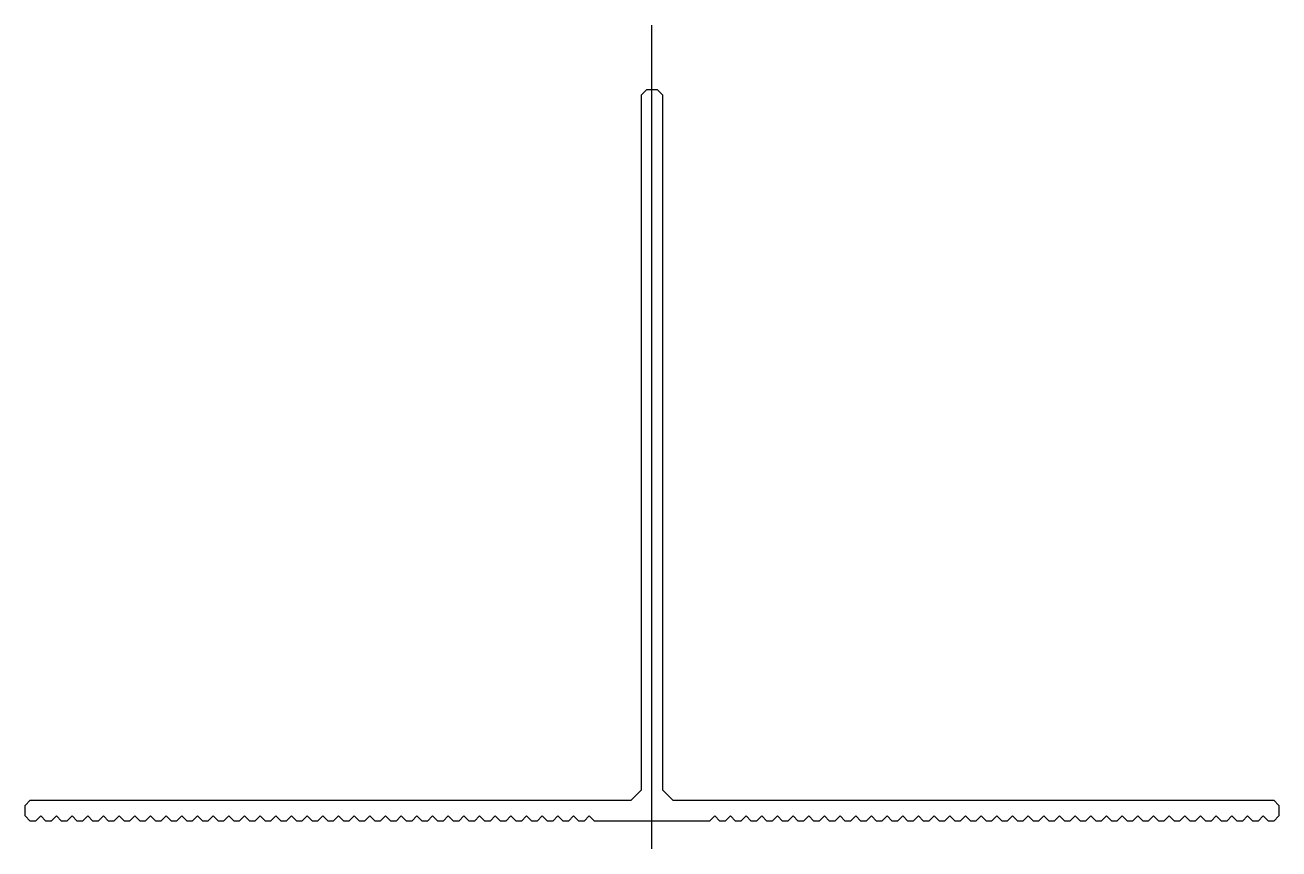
# Model space of a CAD drawing. Header units: millimetres. Extents: x 2288 to 2408, y 654 to 733.
import ezdxf

# ---------------------------------------------------------------- set-up
doc = ezdxf.new("R2010")
doc.units = ezdxf.units.MM

# ---------------------------------------------------------------- blocks, each defined once
blk = doc.blocks.new('RUSZT BSP TYP KWR1')
at = {"color": 102, "ltscale": 0.5, "extrusion": (1, 0, 0)}
blk.add_lwpolyline([(-2.66, 0), (76.17, 0)], dxfattribs=at)
blk.add_lwpolyline([(-5.5, 0), (-6, 0.5), (-6.5, 0), (-7, 0), (-7.5, 0.5), (-8, 0), (-8.5, 0), (-9, 0.5), (-9.5, 0), (-10, 0), (-10.5, 0.5), (-11, 0), (-11.5, 0), (-12, 0.5), (-12.5, 0), (-13, 0), (-13.5, 0.5), (-14, 0), (-14.5, 0), (-15, 0.5), (-15.5, 0), (-16, 0), (-16.5, 0.5), (-17, 0), (-17.5, 0), (-18, 0.5), (-18.5, 0), (-19, 0), (-19.5, 0.5), (-20, 0), (-20.5, 0), (-21, 0.5), (-21.5, 0), (-22, 0), (-22.5, 0.5), (-23, 0), (-23.5, 0), (-24, 0.5), (-24.5, 0), (-25, 0), (-25.5, 0.5), (-26, 0), (-26.5, 0), (-27, 0.5), (-27.5, 0), (-28, 0), (-28.5, 0.5), (-29, 0), (-29.5, 0), (-30, 0.5), (-30.5, 0), (-31, 0), (-31.5, 0.5), (-32, 0), (-32.5, 0), (-33, 0.5), (-33.5, 0), (-34, 0), (-34.5, 0.5), (-35, 0), (-35.5, 0), (-36, 0.5), (-36.5, 0), (-37, 0), (-37.5, 0.5), (-38, 0), (-38.5, 0), (-39, 0.5), (-39.5, 0), (-40, 0), (-40.5, 0.5), (-41, 0), (-41.5, 0), (-42, 0.5), (-42.5, 0), (-43, 0), (-43.5, 0.5), (-44, 0), (-44.5, 0), (-45, 0.5), (-45.5, 0), (-46, 0), (-46.5, 0.5), (-47, 0), (-47.5, 0), (-48, 0.5), (-48.5, 0), (-49, 0), (-49.5, 0.5), (-50, 0), (-50.5, 0), (-51, 0.5), (-51.5, 0), (-52, 0), (-52.5, 0.5), (-53, 0), (-53.5, 0), (-54, 0.5), (-54.5, 0), (-55, 0), (-55.5, 0.5), (-56, 0), (-56.5, 0), (-57, 0.5), (-57.5, 0), (-58, 0), (-58.5, 0.5), (-59, 0), (-59.5, 0), (-60, 0.5), (-60, 1.5), (-59.5, 2), (-2, 2), (-1, 3), (-1, 69.5), (-0.5, 70), (0.5, 70), (1, 69.5), (1, 3), (2, 2), (59.5, 2), (60, 1.5), (60, 0.5), (59.5, 0), (59, 0), (58.5, 0.5), (58, 0), (57.5, 0), (57, 0.5), (56.5, 0), (56, 0), (55.5, 0.5), (55, 0), (54.5, 0), (54, 0.5), (53.5, 0), (53, 0), (52.5, 0.5), (52, 0), (51.5, 0), (51, 0.5), (50.5, 0), (50, 0), (49.5, 0.5), (49, 0), (48.5, 0), (48, 0.5), (47.5, 0), (47, 0), (46.5, 0.5), (46, 0), (45.5, 0), (45, 0.5), (44.5, 0), (44, 0), (43.5, 0.5), (43, 0), (42.5, 0), (42, 0.5), (41.5, 0), (41, 0), (40.5, 0.5), (40, 0), (39.5, 0), (39, 0.5), (38.5, 0), (38, 0), (37.5, 0.5), (37, 0), (36.5, 0), (36, 0.5), (35.5, 0), (35, 0), (34.5, 0.5), (34, 0), (33.5, 0), (33, 0.5), (32.5, 0), (32, 0), (31.5, 0.5), (31, 0), (30.5, 0), (30, 0.5), (29.5, 0), (29, 0), (28.5, 0.5), (28, 0), (27.5, 0), (27, 0.5), (26.5, 0), (26, 0), (25.5, 0.5), (25, 0), (24.5, 0), (24, 0.5), (23.5, 0), (23, 0), (22.5, 0.5), (22, 0), (21.5, 0), (21, 0.5), (20.5, 0), (20, 0), (19.5, 0.5), (19, 0), (18.5, 0), (18, 0.5), (17.5, 0), (17, 0), (16.5, 0.5), (16, 0), (15.5, 0), (15, 0.5), (14.5, 0), (14, 0), (13.5, 0.5), (13, 0), (12.5, 0), (12, 0.5), (11.5, 0), (11, 0), (10.5, 0.5), (10, 0), (9.5, 0), (9, 0.5), (8.5, 0), (8, 0), (7.5, 0.5), (7, 0), (6.5, 0), (6, 0.5), (5.5, 0)], close=True)

msp = doc.modelspace()

# ---------------------------------------------------------------- block references
msp.add_blockref('RUSZT BSP TYP KWR1', (2347.62, 657))

doc.saveas('drawing.dxf')
